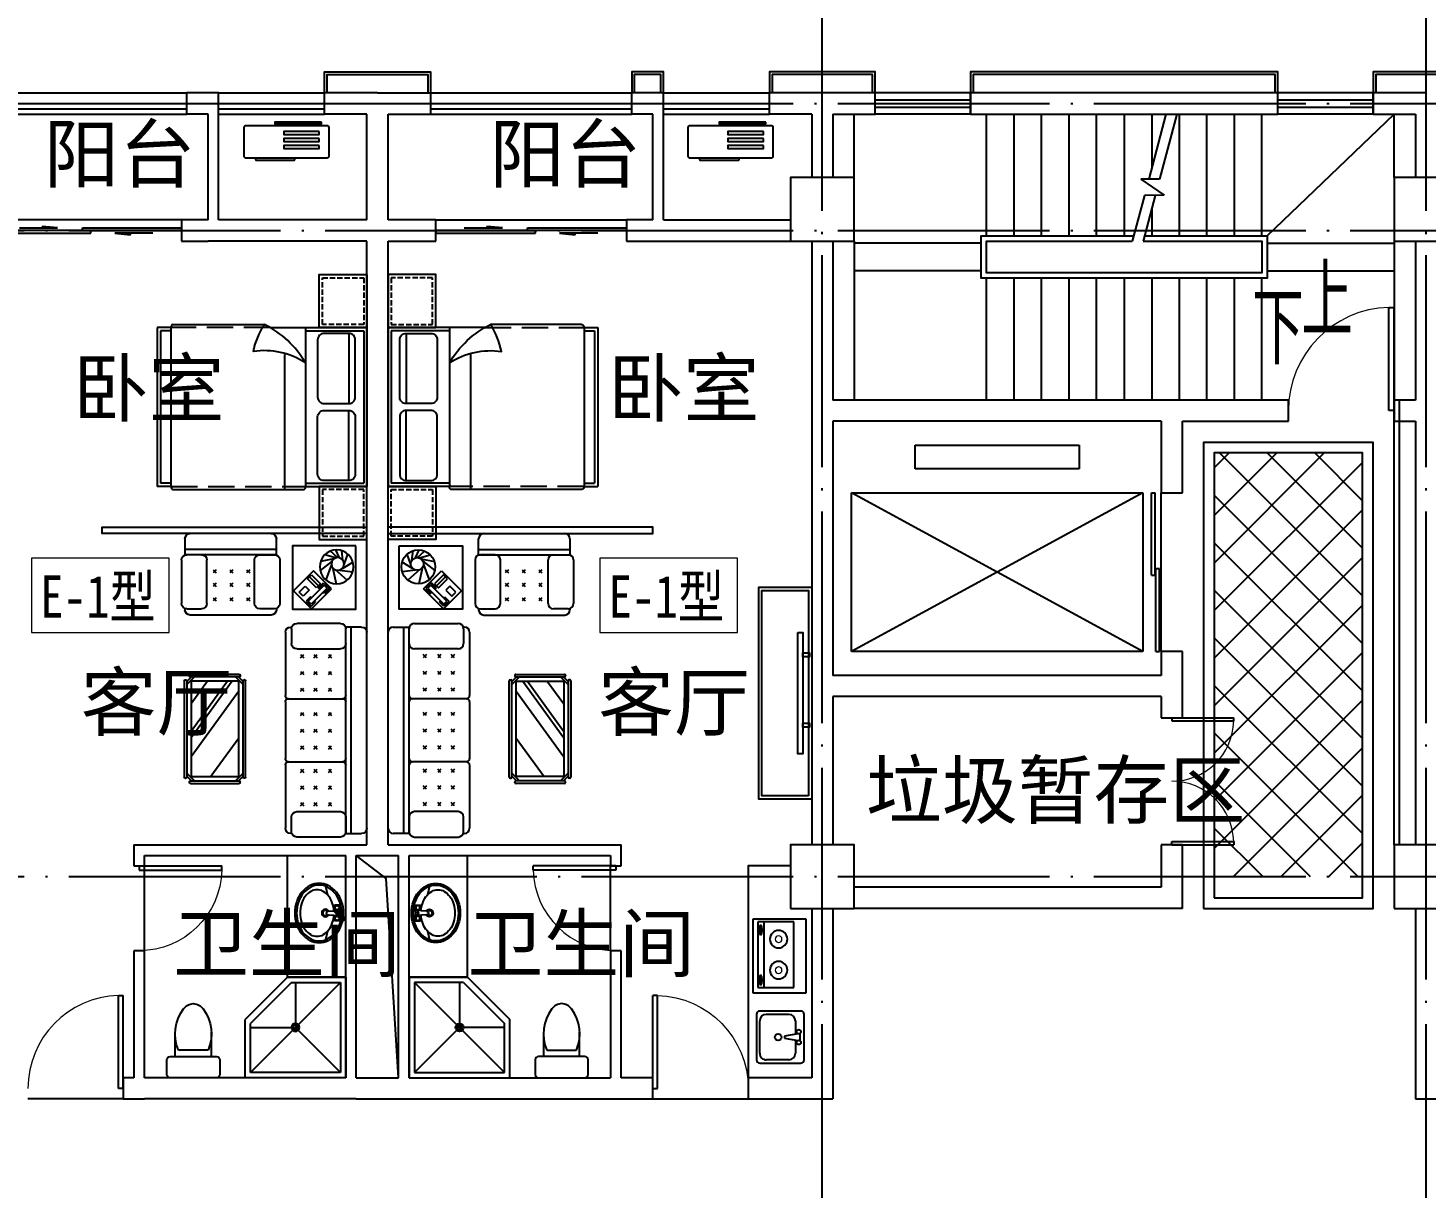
# Model space of a CAD drawing. Extents: x 122060 to 300410, y -425997 to -174060.
# Drawn here: x 227898 to 241098, y -329142 to -318188 of the extents above; entities that cross this region are included whole.
import ezdxf

# ---------------------------------------------------------------- set-up
doc = ezdxf.new("R2010")
doc.units = 0
doc.header["$LTSCALE"] = 1000
doc.header["$MEASUREMENT"] = 0
doc.linetypes.add('DASH', pattern=[0.35, 0.25, -0.1])
doc.linetypes.add('DOTE', pattern=[2.42, 2, -0.2, 0.02, -0.2])
doc.layers.get('0').update_dxf_attribs({"linetype": 'CONTINUOUS'})
for name, color, linetype in [('BALCONY', 6, 'CONTINUOUS'), ('DIM_SYMB', 3, 'CONTINUOUS'), ('DOTE', 1, 'CONTINUOUS'), ('STAIR', 2, 'CONTINUOUS'), ('WALL', 255, 'CONTINUOUS'), ('WINDOW', 4, 'CONTINUOUS'), ('WR-COLUMN', 255, 'CONTINUOUS'), ('WR-WALL', 255, 'CONTINUOUS'), ('厨卫', 8, 'CONTINUOUS'), ('家具', 8, 'CONTINUOUS'), ('平面填充', 251, 'CONTINUOUS'), ('平面看线', 8, 'CONTINUOUS'), ('石材', 41, 'CONTINUOUS'), ('空调', 8, 'CONTINUOUS')]:
    doc.layers.add(name, color=color, linetype=linetype)
doc.layers.add('PUB_TEXT', color=7, linetype='CONTINUOUS', lineweight=0)
doc.styles.add('_TCH_DIM', font='SIMPLEX', dxfattribs={"bigfont": 'GBCBIG'})
doc.styles.add('dim_font', font='SIMPLEX.shx', dxfattribs={"width": 0.8})
doc.styles.add('宋体', font='SimSun.ttf')
doc.styles.add('黑体', font='SIMHEI.TTF', dxfattribs={"width": 0.8})

# ---------------------------------------------------------------- blocks, each defined once
blk = doc.blocks.new('dgfgf')
at = {"layer": '家具'}
blk.add_lwpolyline([(7597, -62676), (7147, -62676), (7147, -63176), (7597, -63176), (7597, -62676), (7517, -62676)], dxfattribs=at)
at = {"layer": '家具', "color": 251, "linetype": 'DASH', "ltscale": 0.2}
blk.add_lwpolyline([(7567, -62706), (7177, -62706), (7177, -63146), (7567, -63146)], close=True, dxfattribs=at)
blk = doc.blocks.new('A$C72813290')
at = {"layer": '家具'}
for p, q in [((579, 2000), (0, 2000)), ((0, 500), (0, 2000)), ((579, 500), (579, 2010)), ((1830, 2030), (599, 2030)), ((779, 753), (779, 2030)), ((1850, 500), (1850, 2000)), ((1850, 2000), (1980, 2000)), ((1980, 500), (1980, 2000)), ((30, 530), (30, 1970)), ((579, 1970), (30, 1970)), ((170, 1945), (170, 1283)), ((1850, 1970), (1950, 1970)), ((1950, 530), (1950, 1970)), ((170, 555), (170, 1217)), ((579, 530), (30, 530)), ((1850, 530), (1950, 530)), ((912, 500), (0, 500)), ((1830, 470), (967, 470)), ((1850, 500), (1980, 500))]:
    blk.add_line(p, q, dxfattribs=at)
at = {"layer": '家具', "linetype": 'DASH'}
for p, q in [((1850, 2000), (579, 2000)), ((912, 500), (1850, 500))]:
    blk.add_line(p, q, dxfattribs=at)
at = {"layer": '家具'}
for points in [[(170, 1945), (405, 1945, -0.414214), (465, 1885), (465, 1343, -0.414214), (405, 1283), (170, 1283, -0.414214), (110, 1343), (110, 1885, -0.414214)], [(170, 555), (405, 555, 0.414214), (465, 615), (465, 1157, 0.414214), (405, 1217), (170, 1217, 0.414214), (110, 1157), (110, 615, 0.414214)]]:
    blk.add_lwpolyline(points, format="xyb", close=True, dxfattribs=at)
blk.add_lwpolyline([(579, 833, 0.180302), (1071, 725, -0.088637), (967, 470, 28871.271551)], format="xyb", dxfattribs=at)
for centre, radius, start, end in [((599, 2010), 20, 90, 180), ((1819, 2001), 30.7, 357.6884, 69.6917), ((1392, 1313), 944, 210.6075, 243.2773), ((1819, 499), 30.7, 290.3566, 2.3152)]:
    blk.add_arc(centre, radius, start, end, dxfattribs=at)
blk.add_blockref('dgfgf', (-7147, 65176), dxfattribs=at)
at = {"layer": '家具', "xscale": -1, "rotation": 180}
blk.add_blockref('dgfgf', (-7147, -62676), dxfattribs=at)
blk = doc.blocks.new('asfdgdfhfgj')
at = {"layer": '家具'}
for p, q in [((253, 470), (-697, 470)), ((-697, 470), (-697, -80)), ((203, 420), (-647, 420)), ((-647, 420), (-647, -42)), ((-647, 420), (203, -430)), ((203, 420), (-196, 22)), ((203, -430), (203, 420)), ((253, -480), (253, 470)), ((-222, -5), (-222, 20)), ((-297, -480), (-697, -80)), ((-647, -5), (-260, -5)), ((-260, -430), (-647, -42)), ((-247, -5), (-222, -5)), ((-222, -5), (-197, -5)), ((-222, -30), (-222, -5)), ((-222, -430), (-222, -42)), ((-297, -480), (253, -480)), ((-260, -430), (203, -430))]:
    blk.add_line(p, q, dxfattribs=at)
for radius in [37.5, 25]:
    blk.add_circle((-222, -5), radius, dxfattribs=at)
blk = doc.blocks.new('asfdfgfhfg')
at = {"layer": '家具'}
for p, q in [((-54, 1595), (-54, 1745)), ((-4, 1795), (759, 1795)), ((809, 1745), (809, 1592)), ((-54, 1645), (809, 1645)), ((-54, 1595), (809, 1595)), ((102, 1595), (-37, 1595)), ((652, 1595), (792, 1595)), ((-87, 1545), (-87, 1134)), ((152, 1134), (152, 1545)), ((198, 1453), (229, 1423)), ((229, 1453), (198, 1423)), ((356, 1453), (386, 1423)), ((386, 1453), (356, 1423)), ((514, 1453), (544, 1423)), ((544, 1453), (514, 1423)), ((602, 1134), (602, 1545)), ((842, 1545), (842, 1134)), ((-575, 1274), (-405, 1443)), ((-504, 1326), (-551, 1278)), ((-462, 1283), (-504, 1326)), ((-452, 1283), (-499, 1330)), ((-386, 1406), (-471, 1321)), ((-471, 1321), (-433, 1283)), ((-452, 1302), (-367, 1387)), ((-433, 1283), (-348, 1368)), ((-405, 1443), (-216, 1255)), ((-348, 1368), (-386, 1406)), ((198, 1326), (229, 1296)), ((229, 1326), (198, 1296)), ((356, 1326), (386, 1296)), ((386, 1326), (356, 1296)), ((514, 1326), (544, 1296)), ((544, 1326), (514, 1296)), ((-386, 1085), (-575, 1274)), ((-556, 1274), (-509, 1227)), ((-551, 1278), (-509, 1236)), ((-532, 1278), (-504, 1307)), ((-532, 1278), (-381, 1128)), ((-509, 1236), (-499, 1245)), ((-509, 1227), (-495, 1241)), ((-353, 1156), (-504, 1307)), ((-471, 1274), (-462, 1283)), ((-466, 1269), (-452, 1283)), ((-216, 1255), (-386, 1085)), ((-386, 1189), (-377, 1198)), ((-377, 1198), (-334, 1156)), ((-325, 1297), (-363, 1260)), ((-363, 1260), (-306, 1203)), ((-268, 1241), (-325, 1297)), ((-306, 1203), (-268, 1241)), ((198, 1189), (229, 1159)), ((229, 1189), (198, 1159)), ((386, 1189), (356, 1159)), ((356, 1189), (386, 1159)), ((514, 1189), (544, 1159)), ((544, 1189), (514, 1159)), ((-424, 1151), (-414, 1161)), ((-381, 1109), (-424, 1151)), ((-334, 1156), (-381, 1109)), ((-381, 1128), (-353, 1156)), ((-54, 1084), (-54, 1075)), ((-37, 1084), (102, 1084)), ((792, 1084), (652, 1084)), ((809, 1084), (809, 1075)), ((-659, 946), (-247, 946)), ((-4, 1025), (759, 1025)), ((-909, -988), (-909, 862)), ((-859, 912), (-706, 912)), ((-759, -1038), (-759, 912)), ((-709, -1038), (-709, 912)), ((-709, 755), (-709, 896)), ((-197, 912), (-189, 912)), ((-197, 896), (-197, 755)), ((-139, 862), (-139, 264)), ((-247, 705), (-659, 705)), ((-546, 651), (-576, 620)), ((-546, 620), (-576, 651)), ((-409, 651), (-439, 620)), ((-409, 620), (-439, 651)), ((-282, 651), (-312, 620)), ((-282, 620), (-312, 651)), ((-546, 463), (-576, 493)), ((-546, 493), (-576, 463)), ((-409, 493), (-439, 463)), ((-409, 463), (-439, 493)), ((-282, 493), (-312, 463)), ((-282, 463), (-312, 493)), ((236, -505), (236, 404)), ((246, 414), (251, 414)), ((261, 368), (333, 440)), ((261, 396), (305, 440)), ((261, -505), (261, 404)), ((287, 455), (287, 450)), ((297, 465), (756, 465)), ((297, 440), (756, 440)), ((364, 400), (751, -134)), ((407, 400), (751, -75)), ((595, 400), (751, 185)), ((791, 368), (719, 440)), ((791, 396), (747, 440)), ((766, 455), (766, 450)), ((791, 404), (791, -505)), ((806, 414), (801, 414)), ((816, 404), (816, -505)), ((-546, 335), (-576, 305)), ((-546, 305), (-576, 335)), ((-409, 335), (-439, 305)), ((-409, 305), (-439, 335)), ((-282, 335), (-312, 305)), ((-282, 305), (-312, 335)), ((301, 305), (751, -315)), ((-169, 235), (-679, 235)), ((-139, 206), (-139, -332)), ((-546, 75), (-576, 105)), ((-546, 105), (-576, 75)), ((-409, 75), (-439, 105)), ((-409, 105), (-439, 75)), ((-282, 75), (-312, 105)), ((-282, 105), (-312, 75)), ((-546, -52), (-576, -82)), ((-546, -82), (-576, -52)), ((-409, -82), (-439, -52)), ((-409, -52), (-439, -82)), ((-282, -82), (-312, -52)), ((-282, -52), (-312, -82)), ((-546, -240), (-576, -210)), ((-546, -210), (-576, -240)), ((-409, -240), (-439, -210)), ((-409, -210), (-439, -240)), ((-282, -240), (-312, -210)), ((-282, -210), (-312, -240)), ((301, -138), (565, -500)), ((-169, -361), (-679, -361)), ((-139, -390), (-139, -988)), ((-546, -431), (-576, -461)), ((-546, -461), (-576, -431)), ((-409, -431), (-439, -461)), ((-409, -461), (-439, -431)), ((-282, -431), (-312, -461)), ((-282, -461), (-312, -431)), ((246, -515), (251, -515)), ((261, -468), (333, -540)), ((261, -496), (305, -540)), ((791, -468), (719, -540)), ((791, -496), (747, -540)), ((806, -515), (801, -515)), ((-546, -619), (-576, -588)), ((-546, -588), (-576, -619)), ((-409, -588), (-439, -619)), ((-409, -619), (-439, -588)), ((-282, -588), (-312, -619)), ((-282, -619), (-312, -588)), ((287, -555), (287, -550)), ((756, -540), (297, -540)), ((756, -565), (297, -565)), ((766, -555), (766, -550)), ((-546, -746), (-576, -776)), ((-546, -776), (-576, -746)), ((-409, -746), (-439, -776)), ((-409, -776), (-439, -746)), ((-282, -746), (-312, -776)), ((-282, -776), (-312, -746)), ((-709, -881), (-709, -1021)), ((-247, -831), (-659, -831)), ((-197, -1021), (-197, -881)), ((-709, -1038), (-859, -1038)), ((-197, -1038), (-189, -1038)), ((-659, -1071), (-247, -1071))]:
    blk.add_line(p, q, dxfattribs=at)
at = {"layer": '家具', "color": 6}
for p, q in [((-694, 1502), (-729, 1600)), ((-683, 1543), (-673, 1632)), ((-651, 1566), (-616, 1640)), ((-632, 1568), (-564, 1629)), ((-611, 1564), (-511, 1595)), ((-677, 1466), (-777, 1525)), ((-609, 1454), (-722, 1355)), ((-583, 1478), (-618, 1320)), ((-598, 1556), (-471, 1530)), ((-581, 1533), (-467, 1445)), ((-575, 1501), (-521, 1357)), ((-649, 1450), (-776, 1433))]:
    blk.add_line(p, q, dxfattribs=at)
at = {"layer": '家具'}
for points in [[(-805, 1679), (-205, 1679), (-205, 1079), (-805, 1079)], [(301, 400), (751, 400), (751, -500), (301, -500)]]:
    blk.add_lwpolyline(points, close=True, dxfattribs=at)
at = {"layer": '家具', "color": 6}
for centre, radius in [((-623, 1480), 160), ((-634, 1508), 60)]:
    blk.add_circle(centre, radius, dxfattribs=at)
at = {"layer": '家具'}
for centre, radius, start, end in [((-4, 1745), 50, 90, 180), ((759, 1745), 50, 0, 90), ((-37, 1545), 50, 90, 180), ((102, 1545), 50, 0, 90), ((652, 1545), 50, 90, 180), ((792, 1545), 50, 0, 90), ((-37, 1134), 50, 180, 270), ((-4, 1075), 50, 180, 270), ((102, 1134), 50, 270, 0), ((652, 1134), 50, 180, 270), ((759, 1075), 50, 270, 0), ((792, 1134), 50, 270, 0), ((-659, 896), 50, 90, 180), ((-247, 896), 50, 0, 90), ((-859, 862), 50, 90, 180), ((-189, 862), 50, 0, 90), ((-659, 755), 50, 180, 270), ((-247, 755), 50, 270, 0), ((246, 404), 10, 90, 180), ((251, 404), 10, 0, 90), ((297, 455), 10, 90, 180), ((297, 450), 10, 180, 270), ((756, 455), 10, 0, 90), ((756, 450), 10, 270, 0), ((801, 404), 10, 90, 180), ((806, 404), 10, 0, 90), ((-679, 265), 30, 180, 270), ((-169, 265), 30, 270, 0), ((-679, 205), 30, 90, 180), ((-169, 205), 30, 0, 90), ((-679, -331), 30, 180, 270), ((-679, -391), 30, 90, 180), ((-169, -331), 30, 270, 0), ((-169, -391), 30, 0, 90), ((246, -505), 10, 180, 270), ((251, -505), 10, 270, 0), ((801, -505), 10, 180, 270), ((806, -505), 10, 270, 0), ((297, -550), 10, 90, 180), ((297, -555), 10, 180, 270), ((756, -550), 10, 0, 90), ((756, -555), 10, 270, 0), ((-659, -881), 50, 90, 180), ((-247, -881), 50, 0, 90), ((-859, -988), 50, 180, 270), ((-659, -1021), 50, 180, 270), ((-247, -1021), 50, 270, 0), ((-189, -988), 50, 270, 0)]:
    blk.add_arc(centre, radius, start, end, dxfattribs=at)
at = {"layer": '家具', "style": 'dim_font', "width": 0.8, "flags": 9}
for tag, p, rotation in [('YSIZE', (377, 1795), 180), ('XSIZE', (377, 1795), 180), ('YSIZE', (-909, -63), 270), ('XSIZE', (-909, -63), 270)]:
    blk.add_attdef(tag, p, '', height=0.5, rotation=rotation, dxfattribs=at)
blk = doc.blocks.new('A$C2FB07499')
at = {"layer": '家具', "ltscale": 0.5}
blk.add_lwpolyline([(500, 0), (0, 0), (0, 2000), (500, 2000)], close=True, dxfattribs=at)
at = {"layer": '家具', "color": 251, "ltscale": 40}
for points in [[(470, 30), (30, 30), (30, 1970), (470, 1970)], [(368, 1572), (415, 1572), (415, 428), (368, 428)], [(415, 1381), (480, 1381), (480, 1343), (415, 1343)], [(415, 717), (480, 717), (480, 679), (415, 679)]]:
    blk.add_lwpolyline(points, close=True, dxfattribs=at)
blk = doc.blocks.new('空调机')
at = {"layer": '空调', "color": 8}
for p, q in [((2416486, -275315), (2416486, -275325)), ((2416849, -275305), (2416496, -275305)), ((2416859, -275325), (2416859, -275315))]:
    blk.add_line(p, q, dxfattribs=at)
blk.add_lwpolyline([(2416186, -275325), (2416946, -275325, -0.414214), (2416966, -275345), (2416966, -275615, -0.414214), (2416946, -275635), (2416186, -275635, -0.414214), (2416166, -275615), (2416166, -275345, -0.414214)], format="xyb", close=True, dxfattribs=at)
for points in [[(2416256, -275445), (2416592, -275445), (2416592, -275416), (2416256, -275416)], [(2416256, -275511), (2416592, -275511), (2416592, -275482), (2416256, -275482)], [(2416256, -275577), (2416592, -275577), (2416592, -275548), (2416256, -275548)], [(2416235, -275664), (2416675, -275664), (2416675, -275649), (2416235, -275649)]]:
    blk.add_lwpolyline(points, close=True, dxfattribs=at)
for centre, start, end in [((2416496, -275315), 90, 180), ((2416849, -275315), 0, 90)]:
    blk.add_arc(centre, 10, start, end, dxfattribs=at)
blk = doc.blocks.new('safedgdhgfh')
at = {"layer": '厨卫', "linetype": 'Continuous'}
for p, q in [((-352, -356), (-352, 344)), ((-352, 344), (148, 344)), ((148, 344), (148, -356)), ((148, -356), (-352, -356))]:
    blk.add_line(p, q, dxfattribs=at)
at = {"layer": '厨卫'}
for p, q in [((103, 293), (-239, 293)), ((-239, 293), (-239, -330)), ((47, -330), (47, 293)), ((103, -330), (103, 293)), ((-239, -330), (103, -330))]:
    blk.add_line(p, q, dxfattribs=at)
at = {"layer": '厨卫', "lineweight": 13}
for p, q in [((71, 268), (81, 268)), ((70, 176), (81, 176)), ((96, 251), (79, 251)), ((79, 251), (79, 186)), ((79, 186), (96, 186)), ((96, 186), (96, 251)), ((71, -205), (81, -205)), ((79, -222), (79, -287)), ((96, -222), (79, -222)), ((96, -287), (96, -222)), ((70, -297), (81, -297)), ((79, -287), (96, -287))]:
    blk.add_line(p, q, dxfattribs=at)
for points in [[(71, 268, 0.259034), (67, 266, 0.076276), (63, 254, 0.036515), (60, 241, 0.026615), (59, 222, 0.026615), (60, 203, 0.036515), (63, 189, 0.076276), (67, 178, 0.259034), (71, 176, 0.078462), (72, 176, 0.056762)], [(81, 268, 0.259034), (78, 266, 0.076276), (73, 254, 0.036515), (71, 241, 0.026615), (70, 222, 0.026615), (71, 203, 0.036515), (73, 189, 0.076276), (78, 178, 0.259034), (81, 176, 0.259034), (85, 178, 0.056762), (89, 186, 0.036515)], [(91, 251, 0.008736), (90, 254, 0.076276), (85, 266, 0.259034), (81, 268, 0.259034)], [(71, -205, 0.259034), (67, -207, 0.076276), (63, -219, 0.036515), (60, -232, 0.026615), (59, -251, 0.026615), (60, -270, 0.036515), (63, -284, 0.076276), (67, -295, 0.259034), (71, -297, 0.078462), (72, -297, 0.056762)], [(81, -205, 0.259034), (78, -207, 0.076276), (73, -219, 0.036515), (71, -232, 0.026615), (70, -251, 0.026615), (71, -270, 0.036515), (73, -284, 0.076276), (78, -295, 0.259034), (81, -297, 0.259034), (85, -295, 0.056762), (89, -287, 0.036515)], [(91, -222, 0.008736), (90, -219, 0.076276), (85, -207, 0.259034), (81, -205, 0.259034)]]:
    blk.add_lwpolyline(points, format="xyb", dxfattribs=at)
at = {"layer": '厨卫', "linetype": 'Continuous'}
for centre, start, end in [((-94, 128), 270, 269.036), ((-94, -165), 90.964, 90)]:
    blk.add_arc(centre, 82.5, start, end, dxfattribs=at)
at = {"layer": '厨卫', "linetype": 'Continuous', "lineweight": 13}
for centre, start, end in [((-94, 128), 270, 269.3468), ((-94, -165), 90.6532, 90)]:
    blk.add_arc(centre, 31.6, start, end, dxfattribs=at)
blk = doc.blocks.new('_FZHK')
blk.add_lwpolyline([(-0.5, -0.5), (0.5, -0.5), (0.5, 0.5), (-0.5, 0.5)], close=True)
blk = doc.blocks.new('$TCHSYS$WIN2D')
for p, q in [((-0.5, 0.5), (0.5, 0.5)), ((-0.5, 0.5), (-0.5, -0.5)), ((0.5, 0.5), (0.5, -0.5)), ((0.5, 0.167), (-0.5, 0.167)), ((0.5, -0.167), (-0.5, -0.167)), ((-0.5, -0.5), (0.5, -0.5))]:
    blk.add_line(p, q)
blk = doc.blocks.new('$DorLib2D$00000001')
for p, q in [((0.45, 0.975), (0.5, 0.975)), ((0.45, 0), (0.45, 0.975)), ((0.5, 0), (0.5, 0.975)), ((0.5, 0), (0.45, 0))]:
    blk.add_line(p, q)
at = {"lineweight": 13}
blk.add_arc((0.475, 0), 0.975, 91.4693, 180, dxfattribs=at)
blk = doc.blocks.new('$TCHSYS$LDOR12D')
for p, q in [((-0.02, 0.9582), (0.5, 0.9582)), ((-0.02, 0.9582), (-0.02, 0.7916)), ((0.5, 0.9582), (0.5, 0.7916)), ((-0.5, 0.7499), (-0.5, 0.5833)), ((-0.5, 0.7499), (0.02, 0.7499)), ((-0.02, 0.7916), (0.5, 0.7916)), ((0.02, 0.5833), (0.02, 0.7499)), ((-0.5, 0.5833), (0.02, 0.5833)), ((-0.5, 0.5), (0.5, 0.5))]:
    blk.add_line(p, q)
blk = doc.blocks.new('$DorLib2D$00000002')
for p, q in [((-0.5, 0), (-0.5, 0.4875)), ((-0.475, 0.4875), (-0.5, 0.4875)), ((-0.475, 0), (-0.475, 0.4875)), ((0.475, 0), (0.475, 0.4875)), ((0.475, 0.4875), (0.5, 0.4875)), ((0.5, 0), (0.5, 0.4875)), ((-0.5, 0), (-0.475, 0)), ((0.5, 0), (0.475, 0))]:
    blk.add_line(p, q)
at = {"lineweight": 13}
for centre, start, end in [((-0.4875, 0), 0, 88.53072), ((0.4875, 0), 91.46928, 180)]:
    blk.add_arc(centre, 0.4875, start, end, dxfattribs=at)
blk = doc.blocks.new('$plan$00001613')
at = {"layer": '厨卫'}
for p, q in [((-260, -140), (-260, 140)), ((-200, 170), (-200, -170))]:
    blk.add_line(p, q, dxfattribs=at)
blk.add_lwpolyline([(-430, -170), (-200, -170), (-200, -220, 0.414214), (-170, -250), (-30, -250, 0.414214), (0, -220), (0, 220, 0.414214), (-30, 250), (-170, 250, 0.414214), (-200, 220), (-200, 170), (-430, 170)], format="xyb", dxfattribs=at)
for centre, radius, start, end in [((-413, -227), 398, 67.4505, 126.6381), ((-590, 0), 110, 123.4509, 236.5491), ((-413, 227), 398, 233.3619, 292.5495)]:
    blk.add_arc(centre, radius, start, end, dxfattribs=at)
blk = doc.blocks.new('$plan$00001629')
for p, q in [((-75, -35), (-75, -85)), ((-75, -35), (75, -35)), ((-75, -85), (-21, -85)), ((-16, -146), (-25, -35)), ((16, -146), (25, -35)), ((21, -85), (75, -85)), ((75, -35), (75, -85)), ((-252, -170), (-172, -150)), ((172, -150), (252, -170))]:
    blk.add_line(p, q)
for centre, radius in [((-50, -60), 20), ((1, -60), 10), ((50, -60), 20)]:
    blk.add_circle(centre, radius)
for centre, radius, start, end in [((0, -340), 340, 90, 108.7907), ((0, -340), 340, 71.2093, 90), ((-46, -252), 239, 129.4007, 153.24), ((-46, -252), 222, 129.4007, 153.24), ((-18, -286), 283, 108.7907, 129.4007), ((-18, -286), 266, 108.7907, 129.4007), ((-21, -322), 229, 106.7647, 126.0274), ((0, -340), 323, 90, 108.7907), ((0, -391), 301, 93.9271, 106.7647), ((0, -340), 323, 71.2093, 90), ((0, -391), 301, 73.2353, 86.0729), ((21, -322), 229, 53.9726, 73.2353), ((18, -286), 266, 50.5993, 71.2093), ((18, -286), 283, 50.5993, 71.2093), ((46, -252), 222, 26.76, 50.5993), ((46, -252), 239, 26.76, 50.5993), ((-90, -230), 190, 153.24, 180), ((-90, -230), 190, 180, 206.76), ((-90, -230), 173, 153.24, 180), ((-90, -230), 173, 180, 206.76), ((-102, -250), 118, 150.3366, 180), ((-102, -250), 118, 180, 209.6634), ((-53, -278), 174, 126.0274, 150.3366), ((0, -170), 35, 118.7783, 61.2217), ((0, -170), 25, 129.0728, 50.9272), ((0, -146), 16.3, 180, 0), ((53, -278), 174, 29.6634, 53.9726), ((102, -250), 118, 0, 29.6634), ((102, -250), 118, 330.3366, 0), ((90, -230), 173, 0, 26.76), ((90, -230), 173, 333.24, 0), ((90, -230), 190, 0, 26.76), ((90, -230), 190, 333.24, 0), ((-46, -208), 239, 206.76, 230.5993), ((-46, -208), 222, 206.76, 230.5993), ((-53, -222), 174, 209.6634, 233.9726), ((-18, -174), 283, 230.5993, 251.2093), ((-18, -174), 266, 230.5993, 251.2093), ((-21, -178), 229, 233.9726, 253.2353), ((21, -178), 229, 286.7647, 306.0274), ((18, -174), 266, 288.7907, 309.4007), ((18, -174), 283, 288.7907, 309.4007), ((53, -222), 174, 306.0274, 330.3366), ((46, -208), 222, 309.4007, 333.24), ((46, -208), 239, 309.4007, 333.24), ((0, -120), 340, 251.2093, 270), ((0, -120), 323, 251.2093, 270), ((0, -109), 301, 253.2353, 270), ((0, -109), 301, 270, 286.7647), ((0, -120), 323, 270, 288.7907), ((0, -120), 340, 270, 288.7907)]:
    blk.add_arc(centre, radius, start, end)
blk = doc.blocks.new('$plan$00000356')
at = {"color": 0, "linetype": 'ByBlock'}
for p, q in [((215, 0), (-215, 0)), ((-245, -31), (-245, -419)), ((-153, -82), (-26, -82)), ((-31, -41), (31, -41)), ((-31, -61), (-10, -184)), ((10, -184), (31, -61)), ((26, -82), (153, -82)), ((245, -419), (245, -31)), ((-215, -358), (-215, -143)), ((-10, -184), (10, -184)), ((215, -143), (215, -358)), ((-215, -450), (215, -450)), ((153, -419), (-153, -419))]:
    blk.add_line(p, q, dxfattribs=at)
for centre, radius in [((-51, -51), 20.5), ((51, -51), 20.5), ((0, -245), 30.7)]:
    blk.add_circle(centre, radius, dxfattribs=at)
for centre, radius, start, end in [((-215, -31), 30.7, 90, 180), ((-153, -143), 61.4, 90, 180), ((153, -143), 61.4, 0, 90), ((215, -31), 30.7, 0, 90), ((-153, -358), 61.4, 180, 270), ((153, -358), 61.4, 270, 0), ((-215, -419), 30.7, 180, 270), ((215, -419), 30.7, 270, 0)]:
    blk.add_arc(centre, radius, start, end, dxfattribs=at)
blk = doc.blocks.new('$DorLib2D$00000131')
at = {"color": 0, "linetype": 'Continuous'}
for p, q in [((0.15, 0.125), (0.2319, 0.1973)), ((0.2319, 0.1973), (0.2319, 0.125)), ((-0.5, 0.125), (-0.5, 0)), ((0.0192, 0.125), (-0.5, 0.125)), ((0.0192, 0), (0.0192, 0.125)), ((0.35, 0.125), (0.15, 0.125)), ((-0.5, 0), (0.0192, 0)), ((-0.024, 0), (0.5, 0)), ((-0.024, -0.125), (-0.024, 0)), ((0.5, 0), (0.5, -0.125)), ((-0.35, -0.125), (-0.15, -0.125)), ((-0.2319, -0.1973), (-0.2319, -0.125)), ((-0.15, -0.125), (-0.2319, -0.1973)), ((0.5, -0.125), (-0.024, -0.125))]:
    blk.add_line(p, q, dxfattribs=at)

msp = doc.modelspace()

# ---------------------------------------------------------------- hatches: boundary and pattern name
at = {"layer": '平面填充'}
h = msp.add_hatch(dxfattribs=at)
h.set_pattern_fill('ANSI37', color=256, scale=200, style=0)
h.set_pattern_definition([(45, (-302539.8, 1715.9), (-224.5064, 224.5064), []), (135, (-302539.8, 1715.9), (-224.5064, -224.5064), [])])
h.paths.add_polyline_path([(239098.2, -326201.1), (240498.2, -326201.1), (240498.2, -322201.1), (239098.2, -322201.1)])

# ---------------------------------------------------------------- linework, layer by layer
at = {"layer": 'BALCONY', "color": 8}
for p, q in [((227498.2, -318801.1), (229398.2, -318801.1)), ((229698.2, -318801.1), (230698.2, -318801.1)), ((231698.2, -318801.1), (233598.2, -318801.1)), ((233898.2, -318801.1), (234898.2, -318801.1)), ((227498.2, -319001.1), (229398.2, -319001.1)), ((229698.2, -319001.1), (230698.2, -319001.1)), ((231698.2, -319001.1), (233598.2, -319001.1)), ((233898.2, -319001.1), (234898.2, -319001.1))]:
    msp.add_line(p, q, dxfattribs=at)
at = {"layer": 'BALCONY'}
for p, q in [((227498.2, -318901.1), (229398.2, -318901.1)), ((229698.2, -318901.1), (230698.2, -318901.1)), ((231698.2, -318901.1), (233598.2, -318901.1)), ((233898.2, -318901.1), (234898.2, -318901.1)), ((227498.2, -318951.1), (229398.2, -318951.1)), ((229698.2, -318951.1), (230698.2, -318951.1)), ((231698.2, -318951.1), (233598.2, -318951.1)), ((233898.2, -318951.1), (234898.2, -318951.1))]:
    msp.add_line(p, q, dxfattribs=at)
at = {"layer": 'DIM_SYMB'}
for points in [[(239548.2, -321126.1, 0, 0, 0), (236298.2, -321126.1, 0, 0, 0), (236298.2, -319576.1, 0, 0, 0), (237762.8, -319576.1, 160, 0, 0), (238362.8, -319576.1, 0, 0, 0)], [(240198.2, -320581.1, 0, 0, 0), (240198.2, -320581.1, 0, 0, 0), (240198.2, -319576.1, 0, 0, 0), (239051.6, -319576.1, 160, 0, 0), (238451.6, -319576.1, 0, 0, 0)]]:
    msp.add_lwpolyline(points, format="xyseb", dxfattribs=at)
at = {"layer": 'DOTE', "linetype": 'DOTE'}
for p, q in [((235398.2, -341693.9), (235398.2, -316272.1)), ((241098.2, -341693.9), (241098.2, -316272.1)), ((150843.1, -318901.1), (251849.9, -318901.1)), ((150843.1, -320101.1), (251849.9, -320101.1)), ((150843.1, -326201.1), (251849.9, -326201.1))]:
    msp.add_line(p, q, dxfattribs=at)
at = {"layer": 'PUB_TEXT'}
for points in [[(229230.6, -323195.5), (227930.6, -323195.5), (227930.6, -323895.5), (229230.6, -323895.5)], [(234597.4, -323195.5), (233297.4, -323195.5), (233297.4, -323895.5), (234597.4, -323895.5)]]:
    msp.add_lwpolyline(points, close=True, dxfattribs=at)
at = {"layer": 'STAIR'}
for p, q in [((235698.2, -319601.1), (235698.2, -319001.1)), ((236948.2, -320151.1), (236948.2, -319001.1)), ((237208.2, -320151.1), (237208.2, -319001.1)), ((237468.2, -320151.1), (237468.2, -319001.1)), ((237728.2, -320151.1), (237728.2, -319001.1)), ((237988.2, -320151.1), (237988.2, -319001.1)), ((238248.2, -319001.1), (238248.2, -320151.1)), ((238641.4, -319001.1), (238479.4, -319614.5)), ((238508.2, -319001.1), (238508.2, -319505.3)), ((238744.8, -319001.1), (238582.9, -319614.1)), ((238768.2, -319001.1), (238768.2, -320151.1)), ((239028.2, -320151.1), (239028.2, -319001.1)), ((239288.2, -320151.1), (239288.2, -319001.1)), ((239548.2, -320151.1), (239548.2, -319001.1)), ((239598.2, -320151.1), (240798.2, -319001.1)), ((240798.2, -319601.1), (240798.2, -319001.1)), ((238582.9, -319614.1), (238404.5, -319614.7)), ((238404.5, -319614.7), (238625.3, -319768.2)), ((238438.6, -319768.9), (238324.4, -320201.1)), ((238542.1, -319768.5), (238427.8, -320201.1)), ((238625.3, -319768.2), (238438.6, -319768.9)), ((238508.2, -319896.9), (238508.2, -320151.1)), ((235698.2, -320201.1), (235698.2, -321701.1)), ((236898.2, -320221.1), (235698.2, -320221.1)), ((239598.2, -320221.1), (240798.2, -320221.1)), ((240798.2, -320201.1), (240798.2, -321701.1)), ((236898.2, -320481.1), (235698.2, -320481.1)), ((239598.2, -320481.1), (240798.2, -320481.1)), ((236948.2, -321701.1), (236948.2, -320551.1)), ((237208.2, -321701.1), (237208.2, -320551.1)), ((237468.2, -321701.1), (237468.2, -320551.1)), ((237728.2, -321701.1), (237728.2, -320551.1)), ((237988.2, -321701.1), (237988.2, -320551.1)), ((238248.2, -320551.1), (238248.2, -321701.1)), ((238508.2, -320551.1), (238508.2, -321701.1)), ((238768.2, -320551.1), (238768.2, -321701.1)), ((239028.2, -321701.1), (239028.2, -320551.1)), ((239288.2, -321701.1), (239288.2, -320551.1)), ((239548.2, -321701.1), (239548.2, -320551.1)), ((236273.2, -322351.1), (236273.2, -322126.1)), ((236273.2, -322126.1), (237823.2, -322126.1)), ((237823.2, -322126.1), (237823.2, -322351.1)), ((237823.2, -322351.1), (236273.2, -322351.1)), ((235673.2, -324076.1), (235673.2, -322576.1)), ((235673.2, -322576.1), (238423.2, -322576.1)), ((238423.2, -322576.1), (235673.2, -324076.1)), ((238423.2, -324076.1), (235673.2, -322576.1)), ((238423.2, -322576.1), (238423.2, -324076.1)), ((238423.2, -324076.1), (235673.2, -324076.1))]:
    msp.add_line(p, q, dxfattribs=at)
for points in [[(238441, -320151.1), (239598.2, -320151.1), (239598.2, -320551.1), (236898.2, -320551.1), (236898.2, -320151.1), (238337.6, -320151.1)], [(238427.8, -320201.1), (239548.2, -320201.1), (239548.2, -320501.1), (236948.2, -320501.1), (236948.2, -320201.1), (238324.4, -320201.1)]]:
    msp.add_lwpolyline(points, dxfattribs=at)
at = {"layer": 'WALL'}
for p, q in [((231098.2, -320001.1), (231098.2, -319001.1)), ((231298.2, -320001.1), (231298.2, -319001.1)), ((229598.2, -320001.1), (229348.2, -320001.1)), ((229348.2, -320001.1), (229348.2, -320201.1)), ((231098.2, -320001.1), (229698.2, -320001.1)), ((231748.2, -320001.1), (231298.2, -320001.1)), ((231748.2, -320201.1), (231748.2, -320001.1)), ((233798.2, -320001.1), (233548.2, -320001.1)), ((233548.2, -320001.1), (233548.2, -320201.1)), ((233898.2, -320001.1), (235098.2, -320001.1)), ((229348.2, -320201.1), (229598.2, -320201.1)), ((231098.2, -320201.1), (229598.2, -320201.1)), ((231098.2, -325901.1), (231098.2, -320201.1)), ((231298.2, -325901.1), (231298.2, -320201.1)), ((231298.2, -320201.1), (231748.2, -320201.1)), ((233548.2, -320201.1), (233798.2, -320201.1)), ((233798.2, -320201.1), (235098.2, -320201.1)), ((228898.2, -325901.1), (230998.2, -325901.1)), ((228898.2, -325901.1), (228898.2, -326101.1)), ((230998.2, -325901.1), (231098.2, -325901.1)), ((231298.2, -325901.1), (231398.2, -325901.1)), ((231398.2, -325901.1), (233498.2, -325901.1)), ((233498.2, -326101.1), (233498.2, -325901.1)), ((228998.2, -326001.1), (230898.2, -326001.1)), ((228998.2, -326101.1), (228998.2, -326001.1)), ((230898.2, -328101.1), (230898.2, -326001.1)), ((230998.2, -328101.1), (230998.2, -326001.1)), ((230998.2, -326001.1), (231198.2, -326001.1)), ((231198.2, -326001.1), (231398.2, -326001.1)), ((231398.2, -328101.1), (231398.2, -326001.1)), ((231498.2, -328101.1), (231498.2, -326001.1)), ((231498.2, -326001.1), (233398.2, -326001.1)), ((233398.2, -326001.1), (233398.2, -326101.1)), ((228898.2, -326101.1), (228998.2, -326101.1)), ((233398.2, -326101.1), (233498.2, -326101.1)), ((238598.2, -326301.1), (235698.2, -326301.1)), ((238798.2, -326501.1), (235698.2, -326501.1)), ((228998.2, -326901.1), (228898.2, -326901.1)), ((228898.2, -326901.1), (228898.2, -328101.1)), ((228998.2, -328101.1), (228998.2, -326901.1)), ((233498.2, -326901.1), (233398.2, -326901.1)), ((233398.2, -326901.1), (233398.2, -328101.1)), ((233498.2, -328101.1), (233498.2, -326901.1)), ((228898.2, -328101.1), (228798.2, -328101.1)), ((228798.2, -328101.1), (228798.2, -328301.1)), ((230898.2, -328101.1), (228998.2, -328101.1)), ((230998.2, -328101.1), (231398.2, -328101.1)), ((231498.2, -328101.1), (233398.2, -328101.1)), ((233798.2, -328101.1), (233498.2, -328101.1)), ((233798.2, -328301.1), (233798.2, -328101.1)), ((235298.2, -328101.1), (234698.2, -328101.1)), ((234698.2, -328101.1), (234698.2, -328301.1)), ((228798.2, -328301.1), (228998.2, -328301.1)), ((230998.2, -328301.1), (228998.2, -328301.1)), ((230998.2, -328301.1), (231398.2, -328301.1)), ((231398.2, -328301.1), (233398.2, -328301.1)), ((233398.2, -328301.1), (233798.2, -328301.1)), ((234698.2, -328301.1), (235498.2, -328301.1)), ((240998.2, -328301.1), (241998.2, -328301.1))]:
    msp.add_line(p, q, dxfattribs=at)
for points in [[(231098.2, -322961.1), (228598.2, -322961.1), (228598.2, -322901.1), (231098.2, -322901.1)], [(231298.2, -322961.1), (233798.2, -322961.1), (233798.2, -322901.1), (231298.2, -322901.1)]]:
    msp.add_lwpolyline(points, dxfattribs=at)
at = {"layer": 'WINDOW'}
for p, q in [((229348.2, -320001.1), (227548.2, -320001.1)), ((231748.2, -320001.1), (233548.2, -320001.1)), ((228998.2, -326901.1), (228998.2, -326101.1)), ((233398.2, -326901.1), (233398.2, -326101.1)), ((228798.2, -328301.1), (227898.2, -328301.1)), ((233798.2, -328301.1), (234698.2, -328301.1))]:
    msp.add_line(p, q, dxfattribs=at)
at = {"layer": 'WR-WALL'}
for p, q in [((229598.2, -318801.1), (229398.2, -318801.1)), ((229398.2, -319001.1), (229398.2, -318801.1)), ((229698.2, -318801.1), (229598.2, -318801.1)), ((229698.2, -319001.1), (229698.2, -318801.1)), ((231198.2, -318801.1), (230698.2, -318801.1)), ((230698.2, -319001.1), (230698.2, -318801.1)), ((231198.2, -318801.1), (231698.2, -318801.1)), ((231698.2, -318801.1), (231698.2, -319001.1)), ((233798.2, -318801.1), (233598.2, -318801.1)), ((233598.2, -319001.1), (233598.2, -318801.1)), ((233898.2, -318801.1), (233798.2, -318801.1)), ((233898.2, -319001.1), (233898.2, -318801.1)), ((235398.2, -318801.1), (234898.2, -318801.1)), ((234898.2, -319001.1), (234898.2, -318801.1)), ((235898.2, -318801.1), (235398.2, -318801.1)), ((235898.2, -319001.1), (235898.2, -318801.1)), ((239698.2, -318801.1), (236798.2, -318801.1)), ((236798.2, -318801.1), (236798.2, -319001.1)), ((239698.2, -319001.1), (239698.2, -318801.1)), ((241098.2, -318801.1), (240598.2, -318801.1)), ((240598.2, -318801.1), (240598.2, -319001.1)), ((229598.2, -319001.1), (229398.2, -319001.1)), ((229598.2, -320001.1), (229598.2, -319001.1)), ((229698.2, -319001.1), (229698.2, -319001.1)), ((229698.2, -320001.1), (229698.2, -319001.1)), ((231098.2, -319001.1), (230698.2, -319001.1)), ((231298.2, -319001.1), (231698.2, -319001.1)), ((233798.2, -319001.1), (233598.2, -319001.1)), ((233798.2, -320001.1), (233798.2, -319001.1)), ((233898.2, -319001.1), (233898.2, -319001.1)), ((233898.2, -320001.1), (233898.2, -319001.1)), ((235298.2, -319001.1), (234898.2, -319001.1)), ((235298.2, -319001.1), (235298.2, -319601.1)), ((235498.2, -319001.1), (235898.2, -319001.1)), ((235498.2, -319001.1), (235498.2, -319601.1)), ((236798.2, -319001.1), (239698.2, -319001.1)), ((240598.2, -319001.1), (240998.2, -319001.1)), ((240998.2, -319001.1), (240998.2, -319601.1)), ((235298.2, -320201.1), (235298.2, -321801.1)), ((235498.2, -320201.1), (235498.2, -321701.1)), ((240998.2, -320201.1), (240998.2, -321701.1)), ((235298.2, -321801.1), (235298.2, -324401.1)), ((238698.2, -321701.1), (235498.2, -321701.1)), ((239798.2, -321701.1), (238698.2, -321701.1)), ((239798.2, -321901.1), (239798.2, -321701.1)), ((240798.2, -325901.1), (240798.2, -321701.1)), ((240998.2, -321701.1), (240798.2, -321701.1)), ((240798.2, -321701.1), (240798.2, -321901.1)), ((240848.2, -325901.1), (240848.2, -321701.1)), ((238598.2, -321901.1), (235498.2, -321901.1)), ((235498.2, -321901.1), (235498.2, -324301.1)), ((238598.2, -321901.1), (238598.2, -322576.1)), ((238798.2, -321901.1), (239798.2, -321901.1)), ((238798.2, -322576.1), (238798.2, -321901.1)), ((240798.2, -321901.1), (240998.2, -321901.1)), ((240998.2, -321901.1), (240998.2, -325901.1)), ((238598.2, -322576.1), (238798.2, -322576.1)), ((238798.2, -324076.1), (238598.2, -324076.1)), ((238598.2, -324076.1), (238598.2, -324301.1)), ((238798.2, -324401.1), (238798.2, -324076.1)), ((238598.2, -324301.1), (235498.2, -324301.1)), ((235298.2, -324401.1), (235298.2, -325901.1)), ((238798.2, -324701.1), (238798.2, -324401.1)), ((238598.2, -324501.1), (235498.2, -324501.1)), ((235498.2, -324501.1), (235498.2, -325901.1)), ((238598.2, -324501.1), (238598.2, -324701.1)), ((238598.2, -324701.1), (238798.2, -324701.1)), ((238798.2, -325901.1), (238598.2, -325901.1)), ((238598.2, -325901.1), (238598.2, -326301.1)), ((238798.2, -326501.1), (238798.2, -325901.1)), ((235298.2, -326501.1), (235298.2, -328101.1)), ((235498.2, -326501.1), (235498.2, -328301.1)), ((240998.2, -326501.1), (240998.2, -328301.1))]:
    msp.add_line(p, q, dxfattribs=at)
at = {"layer": '厨卫'}
for points in [[(230898.2, -327151.1), (230348.2, -327151.1), (230348.2, -326001.1)], [(231498.2, -327151.1), (232048.2, -327151.1), (232048.2, -326001.1)]]:
    msp.add_lwpolyline(points, dxfattribs=at)
at = {"layer": '家具'}
msp.add_lwpolyline([(235098.2, -326101.1), (234698.2, -326101.1), (234698.2, -328101.1)], dxfattribs=at)
at = {"layer": '平面填充'}
for points in [[(238998.2, -326501.1), (240598.2, -326501.1), (240598.2, -322101.1), (238998.2, -322101.1)], [(239098.2, -326401.1), (240498.2, -326401.1), (240498.2, -322201.1), (239098.2, -322201.1)]]:
    msp.add_lwpolyline(points, close=True, dxfattribs=at)
at = {"layer": '平面看线'}
msp.add_lwpolyline([(231398.2, -328101.1), (231280.1, -326219.8), (230998.2, -326001.1)], dxfattribs=at)
at = {"layer": '石材'}
for points in [[(230698.2, -318801.1), (230698.2, -318601.1), (231698.2, -318601.1), (231698.2, -318801.1)], [(230723.2, -318801.1), (230723.2, -318626.1), (231673.2, -318626.1), (231673.2, -318801.1)], [(233898.2, -318801.1), (233898.2, -318601.1), (233598.2, -318601.1), (233598.2, -318801.1)], [(233873.2, -318801.1), (233873.2, -318626.1), (233623.2, -318626.1), (233623.2, -318801.1)], [(235898.2, -318801.1), (235898.2, -318601.1), (234898.2, -318601.1), (234898.2, -318801.1)], [(235873.2, -318801.1), (235873.2, -318626.1), (234923.2, -318626.1), (234923.2, -318801.1)], [(239698.2, -318801.1), (239698.2, -318601.1), (236798.2, -318601.1), (236798.2, -318801.1)], [(239673.2, -318801.1), (239673.2, -318626.1), (236823.2, -318626.1), (236823.2, -318801.1)], [(241598.2, -318801.1), (241598.2, -318601.1), (240598.2, -318601.1), (240598.2, -318801.1)], [(241573.2, -318801.1), (241573.2, -318626.1), (240623.2, -318626.1), (240623.2, -318801.1)]]:
    msp.add_lwpolyline(points, dxfattribs=at)

# ---------------------------------------------------------------- block references
at = {"layer": 'WINDOW'}
for name, p, xscale, yscale, zscale, rotation in [('$TCHSYS$WIN2D', (236348.2, -318901.1), 900, 200, 900, 180), ('$TCHSYS$WIN2D', (240148.2, -318901.1), 900, 200, 900, 180), ('$DorLib2D$00000131', (228448.2, -320101.1), 1800, -200, 1800, 180), ('$DorLib2D$00000001', (240298.2, -321801.1), -1000, -1000, -1000, 180), ('$TCHSYS$LDOR12D', (238698.2, -323326.1), -1500, -200, -1500, 270), ('$DorLib2D$00000002', (238698.2, -325301.1), 1200, 1200, 1200, 270), ('$DorLib2D$00000001', (228948.2, -326501.1), 800, -800, 800, 90), ('$DorLib2D$00000001', (233448.2, -326501.1), 800, 800, 800, 90), ('$DorLib2D$00000001', (228348.2, -328201.1), -900, -900, -900, 180)]:
    msp.add_blockref(name, p, dxfattribs=dict(at, xscale=xscale, yscale=yscale, zscale=zscale, rotation=rotation))
for name, p, xscale, yscale, zscale in [('$DorLib2D$00000131', (232648.2, -320101.1), -1800, 200, -1800), ('$DorLib2D$00000001', (234248.2, -328201.1), -900, 900, -900)]:
    msp.add_blockref(name, p, dxfattribs=dict(at, xscale=xscale, yscale=yscale, zscale=zscale))
at = {"layer": 'WR-COLUMN', "xscale": 600, "yscale": 600, "zscale": 600}
for p in [(235398.2, -319901.1), (241098.2, -319901.1), (235398.2, -326201.1), (241098.2, -326201.1)]:
    msp.add_blockref('_FZHK', p, dxfattribs=at)
at = {"layer": '厨卫'}
for name, p, rotation in [('$plan$00001629', (230877.2, -326545.1), 270), ('safedgdhgfh', (234891.7, -326956.9), 180), ('asfdgdfhfgj', (231751, -327630.7), 180), ('$plan$00001613', (232937, -328101.1, 0), 270), ('$plan$00000356', (235226.5, -327716.8), 270)]:
    msp.add_blockref(name, p, dxfattribs=dict(at, rotation=rotation))
at = {"layer": '厨卫', "rotation": 270}
for name, p, yscale in [('$plan$00001629', (231519.1, -326545.1), -0.9999999999999996), ('$plan$00001613', (229459.3, -328101.1, 0), -1)]:
    msp.add_blockref(name, p, dxfattribs=dict(at, yscale=yscale))
at = {"layer": '厨卫', "xscale": -1, "rotation": 180}
msp.add_blockref('asfdgdfhfgj', (230645.3, -327630.7), dxfattribs=at)
at = {"layer": '家具', "rotation": 180}
msp.add_blockref('A$C72813290', (231098.2, -320517.1), dxfattribs=at)
at = {"layer": '家具', "xscale": -1, "rotation": 180}
msp.add_blockref('A$C72813290', (231298.2, -320517.1), dxfattribs=at)
at = {"layer": '家具', "xscale": -1}
msp.add_blockref('asfdfgfhfg', (230189.6, -324756.4), dxfattribs=at)
at = {"layer": '家具'}
for name, p in [('asfdfgfhfg', (232206.8, -324756.4)), ('A$C2FB07499', (234798.2, -325469.1))]:
    msp.add_blockref(name, p, dxfattribs=at)
at = {"layer": '空调', "rotation": 180}
for p in [(2646904.6, -594742.6), (2651098.3, -594742.6)]:
    msp.add_blockref('空调机', p, dxfattribs=at)

# ---------------------------------------------------------------- texts
at = {"layer": 'PUB_TEXT'}
for s, height, style, p in [('阳台', 525, '宋体', (228046.1, -319639.6)), ('阳台', 525, '宋体', (232253.6, -319639.6)), ('上', 675.2, '_TCH_DIM', (239920, -321099.8)), ('下', 675.2, '_TCH_DIM', (239458.1, -321365.3)), ('卧室', 525, '宋体', (228320.5, -321851.4)), ('卧室', 525, '宋体', (233371.5, -321851.4)), ('客厅', 525, '宋体', (228396, -324815.9)), ('客厅', 525, '宋体', (233281.2, -324815.9)), ('垃圾暂存区', 525, '宋体', (235810.5, -325646.3)), ('卫生间', 525, '宋体', (229268.3, -327096.3)), ('卫生间', 525, '宋体', (232048.5, -327096.3))]:
    msp.add_text(s, height=height, dxfattribs=dict(at, style=style)).set_placement(p)
at = {"layer": 'PUB_TEXT', "style": '黑体', "width": 0.8}
for p in [(228014.5, -323756.7), (233381.3, -323756.7)]:
    msp.add_text('E-1型', height=400, dxfattribs=at).set_placement(p)

doc.saveas('drawing.dxf')
